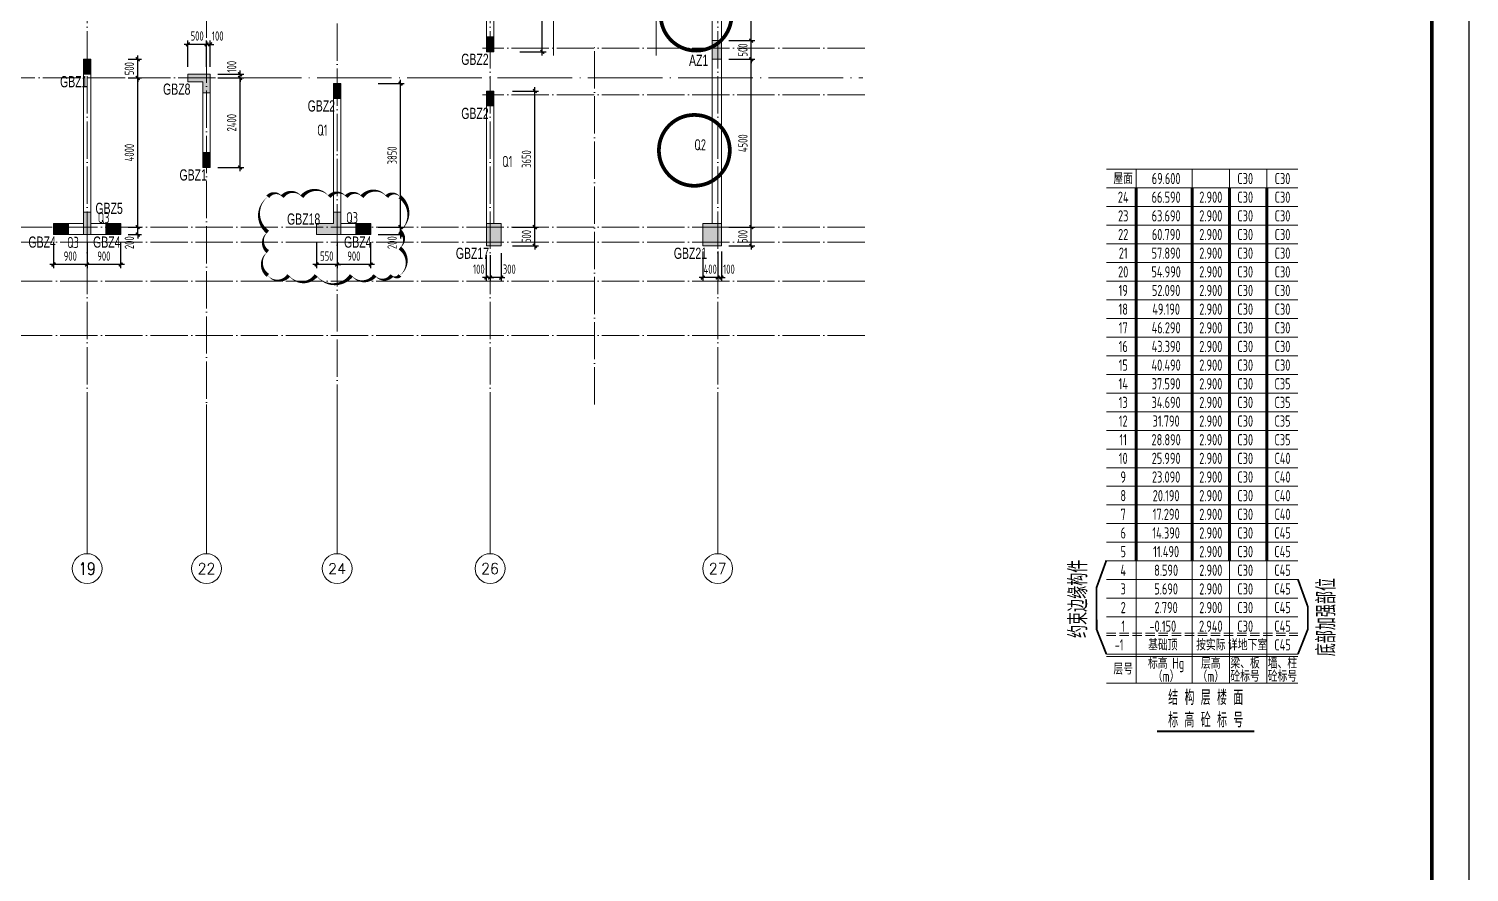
# Model space of a CAD drawing. Extents: x -129922 to 1190196, y -520662 to 139923.
# Drawn here: x 319234 to 357836, y -368061 to -345453 of the extents above; entities that cross this region are included whole.
import ezdxf
from ezdxf.enums import TextEntityAlignment as Align

# ---------------------------------------------------------------- set-up
doc = ezdxf.new("R2010")
doc.units = 0
doc.header["$LTSCALE"] = 1000
doc.header["$MEASUREMENT"] = 0
doc.linetypes.add('DASH', pattern=[0.35, 0.25, -0.1])
doc.linetypes.add('DOTE', pattern=[2.42, 2, -0.2, 0.02, -0.2])
for name, color, linetype, lineweight in [('A-标注-轴号', 3, 'Continuous', 15), ('A-标注-轴号文字', 7, 'Continuous', 15), ('A-轴线-塔楼', 1, 'DOTE', 9), ('A-轴线-隔墙', 41, 'DOTE', 9), ('S-基础-HATCH', 251, 'Continuous', 20), ('S-墙柱-COLU', 50, 'Continuous', 20), ('S-墙柱-DIM', 3, 'Continuous', 20), ('S-墙柱-WALL', 6, 'Continuous', 20), ('S-墙柱-编号', 4, 'Continuous', 20), ('S-板-文字', 7, 'Continuous', 20), ('S-轴网-轴线', 1, 'DOTE', 9), ('S-通用-TEXT', 7, 'Continuous', 20)]:
    doc.layers.add(name, color=color, linetype=linetype, lineweight=lineweight)
doc.layers.add('S-活动层-非打印1', color=170, linetype='Continuous', lineweight=20, plot=False)
doc.layers.add('Tc', color=60, linetype='Continuous', plot=False)
doc.layers.add('Y-云图图框', color=7, linetype='Continuous')
doc.styles.add('_TCH_AXIS', font='COMPLEX.shx', dxfattribs={"bigfont": 'hztxt.shx'})
doc.styles.add('_YT_Name', font='simhei.ttf', dxfattribs={"width": 0.8})
doc.styles.add('_YT_Sign_Text', font='ros.shx', dxfattribs={"width": 0.8, "bigfont": 'hztxt.shx'})
doc.styles.add('BW_Dim', font='Bweng.shx', dxfattribs={"width": 0.7, "bigfont": 'hztxt.shx'})
doc.styles.add('COMPLEX', font='COMPLEX')
doc.styles.get("Standard").update_dxf_attribs({"font": 'gbenor.shx', "bigfont": 'gbcbig.shx'})
doc.styles.add('TSSD_Dimension', font='tssdeng.shx', dxfattribs={"width": 0.7, "bigfont": 'HZTXT.SHX'})
doc.styles.add('TSSD_NORM', font='tssdeng.shx', dxfattribs={"width": 0.7, "bigfont": 'tssdchn.shx'})
doc.styles.add('TSSD_Rein', font='tssdeng.shx', dxfattribs={"width": 0.7, "bigfont": 'hztxt.shx'})
doc.dimstyles.new('TSSD_100_100', dxfattribs={"dimtxt": 250, "dimasz": 100, "dimexe": 100, "dimexo": 200, "dimgap": 100, "dimtad": 1, "dimdec": 0, "dimzin": 0, "dimdsep": 46, "dimtxsty": 'TSSD_Dimension', "dimblk": 'ARCHTICK', "dimcen": 0, "dimdle": 100, "dimclrt": 7, "dimadec": 0, "dimazin": 0, "dimtfac": 1, "dimtdec": 0, "dimtix": 1, "dimtmove": 2, "dimatfit": 0, "dimfxl": 0, "dimtolj": 1, "dimtzin": 0, "dimarcsym": 0})
doc.dimstyles.new('TSSD_100_100$0', dxfattribs={"dimtxt": 250, "dimasz": 100, "dimexe": 100, "dimexo": 250, "dimgap": 100, "dimtad": 1, "dimdec": 0, "dimzin": 0, "dimdsep": 46, "dimtxsty": 'TSSD_Dimension', "dimblk": 'ARCHTICK', "dimcen": 0, "dimdle": 100, "dimclrd": 3, "dimclre": 3, "dimclrt": 7, "dimadec": 0, "dimazin": 0, "dimtfac": 1, "dimtdec": 0, "dimtix": 1, "dimtmove": 2, "dimatfit": 0, "dimldrblk": 'ARCHTICK', "dimfxl": 0, "dimtolj": 1, "dimtzin": 0, "dimarcsym": 0})

# ---------------------------------------------------------------- blocks, each defined once
blk = doc.blocks.new('ECMCTK_A1_横_单行图名--0')
at = {"color": 4}
blk.add_lwpolyline([(0, 0), (841, 0), (841, 594), (0, 594)], close=True, dxfattribs=at)
at = {"const_width": 1}
blk.add_lwpolyline([(25, 10), (831, 10), (831, 584), (25, 584)], close=True, dxfattribs=at)
at = {"color": 80, "flags": 3}
for tag, height, p in [('YTHQINS', 3, (34.31, 585.5)), ('ECMCKEY', 3, (292.07, 288.23)), ('YTTQINS', 5.62, (848.03, 12.81)), ('YTFRAME', 3, (652.76, 5.84)), ('YTBARCODE_T1', 3, (749.78, 5.95))]:
    blk.add_attdef(tag, text='', height=height, dxfattribs=at).set_placement(p, align=Align.MIDDLE_CENTER)
for tag, height, style, width, p in [('证书编号', 4, '_YT_Sign_Text', 0.8, (708.87, 43.81)), ('审查批准号', 4, '_YT_Sign_Text', 0.8, (761.06, 43.81)), ('工程号', 4, '_YT_Sign_Text', 0.5, (804.08, 44.12)), ('设计单位', 6, '_YT_Name', 0.8, (623.75, 38.6)), ('建设单位', 4, '_YT_Sign_Text', 0.8, (734.96, 36.11)), ('阶段', 4, '_YT_Sign_Text', 0.8, (804.08, 35.81)), ('项目号', 4, '_YT_Sign_Text', 0.5, (822.08, 33.72)), ('项目名称', 4, '_YT_Sign_Text', 0.8, (734.96, 28.11)), ('专业', 4, '_YT_Sign_Text', 0.8, (804.08, 27.31)), ('图纸编号', 4, '_YT_Sign_Text', 0.5, (803.93, 19.36)), ('图纸名称', 4.5, '_YT_Name', 0.8, (735.39, 15.06)), ('出图比例', 4.2, '_YT_Sign_Text', 0.8, (681.82, 11.78)), ('日期', 4, '_YT_Sign_Text', 0.5, (803.88, 12.13)), ('版本号', 4, '_YT_Sign_Text', 0.8, (822.08, 13))]:
    blk.add_attdef(tag, text='', height=height, dxfattribs=dict(style=style, width=width)).set_placement(p, align=Align.CENTER)
at = {"style": '_YT_Sign_Text', "width": 0.8, "flags": 3}
for tag, p, height in [('[审定人]', (590.95, 27.81), 4.1), ('{审定人}', (605.87, 26.45), 6.24), ('[校对人]', (642.23, 27.82), 4.1), ('{校对人}', (658.35, 26.53), 6.24), ('[审核人]', (591.01, 19.76), 4.1), ('{审核人}', (606.98, 18.44), 6.24), ('[设计人]', (642.47, 20.21), 4.1), ('{设计人}', (658.48, 18.54), 6.24), ('[项目负责人]', (590.78, 12.01), 4.1), ('{项目负责人}', (608.28, 10.72), 6.24), ('[专业负责人]', (642.74, 11.77), 4.1), ('{专业负责人}', (658.58, 10.36), 6.24)]:
    blk.add_attdef(tag, p, '', height=height, dxfattribs=at)
at = {"color": 80, "flags": 3}
for tag, p in [('YTBZSIT', (25, 10)), ('EXT_TK_LEFT', (25, 10)), ('YTQRCODE', (551.04, 11.91))]:
    blk.add_attdef(tag, p, '', height=3, dxfattribs=at)
blk = doc.blocks.new('27F')
at = {"layer": 'S-通用-TEXT'}
for p, q in [((1009, 15068), (6141, 15068)), ((1809, 15068), (1809, 1293)), ((3309, 15068), (3309, 1293)), ((4309, 1293), (4309, 15068)), ((5309, 1293), (5309, 15068)), ((1009, 14568), (6141, 14568)), ((1009, 14068), (6141, 14068)), ((1009, 13568), (6141, 13568)), ((1009, 13068), (6141, 13068)), ((1009, 12568), (6141, 12568)), ((1009, 12068), (6141, 12068)), ((1009, 11568), (6141, 11568)), ((1009, 11068), (6141, 11068)), ((1009, 10568), (6141, 10568)), ((1009, 10068), (6141, 10068)), ((1009, 9568), (6141, 9568)), ((1009, 9068), (6141, 9068)), ((1009, 8568), (6141, 8568)), ((1009, 8068), (6141, 8068)), ((1009, 7568), (6141, 7568)), ((1009, 7068), (6141, 7068)), ((1009, 6568), (6141, 6568)), ((1009, 6068), (6141, 6068)), ((1009, 5568), (6141, 5568)), ((1009, 5068), (6141, 5068)), ((1009, 4568), (6141, 4568)), ((1009, 4068), (6141, 4068)), ((1009, 3568), (6141, 3568)), ((1009, 3068), (6141, 3068)), ((1009, 2068), (6141, 2068)), ((1009, 2007), (6141, 2007)), ((1009, 1293), (6141, 1293))]:
    blk.add_line(p, q, dxfattribs=at)
at = {"layer": 'S-通用-TEXT', "linetype": 'DASH'}
for p, q in [((1009, 2629), (6141, 2629)), ((1009, 2568), (6141, 2568)), ((1009, 2568), (6141, 2568)), ((1009, 2568), (6141, 2568))]:
    blk.add_line(p, q, dxfattribs=at)
at = {"layer": 'S-通用-TEXT'}
for points in [[(1009, 4586, 50, 50, 0), (744, 3854, 50, 50, 0), (745, 2735, 50, 50, 0), (1009, 2068, 0, 0, 0)], [(6141, 4074, 50, 50, 0), (6406, 3342, 50, 50, 0), (6406, 2735, 50, 50, 0), (6141, 2068, 0, 0, 0)]]:
    blk.add_lwpolyline(points, format="xyseb", dxfattribs=at)
at = {"layer": 'S-通用-TEXT', "const_width": 50}
blk.add_lwpolyline([(2361, 0), (4977, 0)], dxfattribs=at)
at = {"layer": 'S-通用-TEXT', "style": 'TSSD_Rein', "width": 0.7}
for s, p in [('屋面', (1459, 14818)), ('69.600', (2609, 14818)), ('C30', (4728, 14818)), ('C30', (5728, 14818)), ('24', (1459, 14318)), ('66.590', (2609, 14318)), ('2.900', (3806, 14318)), ('C30', (4728, 14318)), ('C30', (5728, 14318)), ('23', (1459, 13818)), ('63.690', (2609, 13818)), ('2.900', (3806, 13818)), ('C30', (4728, 13818)), ('C30', (5728, 13818)), ('22', (1459, 13318)), ('60.790', (2609, 13318)), ('2.900', (3806, 13318)), ('C30', (4728, 13318)), ('C30', (5728, 13318)), ('21', (1459, 12818)), ('57.890', (2609, 12818)), ('2.900', (3806, 12818)), ('C30', (4728, 12818)), ('C30', (5728, 12818)), ('20', (1459, 12318)), ('54.990', (2609, 12318)), ('2.900', (3806, 12318)), ('C30', (4728, 12318)), ('C30', (5728, 12318)), ('19', (1459, 11818)), ('52.090', (2609, 11818)), ('2.900', (3806, 11818)), ('C30', (4728, 11818)), ('C30', (5728, 11818)), ('18', (1459, 11318)), ('49.190', (2609, 11318)), ('2.900', (3806, 11318)), ('C30', (4728, 11318)), ('C30', (5728, 11318)), ('17', (1459, 10818)), ('46.290', (2609, 10818)), ('2.900', (3806, 10818)), ('C30', (4728, 10818)), ('C30', (5728, 10818)), ('16', (1459, 10318)), ('43.390', (2609, 10318)), ('2.900', (3806, 10318)), ('C30', (4728, 10318)), ('C30', (5728, 10318)), ('15', (1459, 9818)), ('40.490', (2609, 9818)), ('2.900', (3806, 9818)), ('C30', (4728, 9818)), ('C30', (5728, 9818)), ('14', (1459, 9318)), ('37.590', (2609, 9318)), ('2.900', (3806, 9318)), ('C30', (4728, 9318)), ('13', (1459, 8818)), ('34.690', (2609, 8818)), ('2.900', (3806, 8818)), ('C30', (4728, 8818)), ('12', (1459, 8318)), ('31.790', (2609, 8318)), ('2.900', (3806, 8318)), ('C30', (4728, 8318)), ('11', (1459, 7818)), ('28.890', (2609, 7818)), ('2.900', (3806, 7818)), ('C30', (4728, 7818)), ('10', (1459, 7318)), ('25.990', (2609, 7318)), ('2.900', (3806, 7318)), ('C30', (4728, 7318)), ('C40', (5728, 7318)), ('9', (1459, 6818)), ('23.090', (2609, 6818)), ('2.900', (3806, 6818)), ('C30', (4728, 6818)), ('C40', (5728, 6818)), ('8', (1459, 6318)), ('20.190', (2609, 6318)), ('2.900', (3806, 6318)), ('C30', (4728, 6318)), ('C40', (5728, 6318)), ('7', (1459, 5818)), ('17.290', (2609, 5818)), ('2.900', (3806, 5818)), ('C30', (4728, 5818)), ('C40', (5728, 5818)), ('6', (1459, 5318)), ('14.390', (2609, 5318)), ('2.900', (3806, 5318)), ('C30', (4728, 5318)), ('5', (1459, 4818)), ('11.490', (2609, 4818)), ('2.900', (3806, 4818)), ('C30', (4728, 4818)), ('4', (1459, 4318)), ('8.590', (2609, 4318)), ('2.900', (3806, 4318)), ('C30', (4728, 4318)), ('3', (1459, 3818)), ('5.690', (2609, 3818)), ('2.900', (3806, 3818)), ('C30', (4728, 3818)), ('2', (1459, 3318)), ('2.790', (2609, 3318)), ('2.900', (3806, 3318)), ('C30', (4728, 3318)), ('1', (1459, 2818)), ('-0.150', (2520, 2818)), ('2.940', (3806, 2818)), ('C30', (4728, 2818)), ('-1', (1349, 2318)), ('基础顶', (2520, 2318)), ('按实际', (3806, 2318)), ('详地下室', (4792, 2318)), ('标高 Hg', (2609, 1827)), ('层高', (3806, 1827)), ('梁、板', (4726, 1833)), ('墙、柱', (5726, 1833)), ('层号', (1459, 1674)), ('（m）', (2609, 1475)), ('（m）', (3806, 1475)), ('砼标号', (4726, 1480)), ('砼标号', (5726, 1480))]:
    blk.add_text(s, height=300, dxfattribs=at).set_placement(p, align=Align.MIDDLE_CENTER)
at = {"layer": 'S-通用-TEXT', "color": 6, "style": 'TSSD_Rein', "width": 0.7}
for s, p in [('C35', (5728, 9318)), ('C35', (5728, 8818)), ('C35', (5728, 8318)), ('C35', (5728, 7818)), ('C45', (5728, 5318)), ('C45', (5728, 4818)), ('C45', (5728, 4318)), ('C45', (5728, 3818)), ('C45', (5728, 3318)), ('C45', (5728, 2818)), ('C45', (5728, 2318))]:
    blk.add_text(s, height=300, dxfattribs=at).set_placement(p, align=Align.MIDDLE_CENTER)
at = {"layer": 'S-通用-TEXT', "color": 7, "style": 'TSSD_Rein', "width": 0.7}
for s, p in [('约束边缘构件', (500, 2502)), ('底部加强部位', (7150, 2013))]:
    blk.add_text(s, height=500, rotation=90, dxfattribs=at).set_placement(p)
at = {"layer": 'S-通用-TEXT', "style": 'TSSD_NORM', "width": 0.7}
for s, p in [('结 构 层 楼 面 ', (2665, 706)), ('标 高 砼 标 号', (2665, 106))]:
    blk.add_text(s, height=400, dxfattribs=at).set_placement(p)
blk = doc.blocks.new('24F')
at = {"layer": 'S-通用-TEXT'}
blk.add_blockref('27F', (0, 0), dxfattribs=at)
blk = doc.blocks.new('_AXISO')
blk.add_circle((0, 0), 0.5)
at = {"layer": 'S-板-文字', "style": 'COMPLEX', "width": 1.041667}
blk.add_attdef('A', text='', height=0.56, dxfattribs=at).set_placement((-0.25, -0.28), (0.25, -0.28), align=Align.FIT)
blk = doc.blocks.new('ZHOUWANG3')
at = {"layer": 'A-标注-轴号'}
for p, q in [((118952, 226834), (118952, 222834)), ((122152, 226834), (122152, 222834)), ((125652, 226834), (125652, 222834)), ((129752, 226834), (129752, 222834)), ((135852, 226834), (135852, 222834))]:
    blk.add_line(p, q, dxfattribs=at)
at = {"layer": 'A-轴线-塔楼', "linetype": 'DOTE', "ltscale": 0.5}
for p, q in [((118952, 248942), (118952, 226834)), ((129752, 248942), (129752, 226834)), ((135852, 248942), (135852, 226834)), ((125652, 241886), (125652, 226834)), ((122152, 240086), (122152, 225988)), ((122394, 235586), (101608, 235586)), ((139798, 231586), (85362, 231586)), ((139798, 228686), (85362, 228686))]:
    blk.add_line(p, q, dxfattribs=at)
at = {"layer": 'A-轴线-隔墙', "ltscale": 0.5}
for p, q in [((131452, 236186), (131452, 248942)), ((134202, 236186), (134202, 248942)), ((139798, 236386), (129552, 236386)), ((132552, 226834), (132552, 236486)), ((139798, 235136), (129552, 235136)), ((139798, 231186), (85362, 231186)), ((139798, 230136), (85362, 230136))]:
    blk.add_line(p, q, dxfattribs=at)
at = {"layer": 'A-标注-轴号'}
ref = blk.add_blockref('_AXISO', (118952, 222434), dxfattribs=dict(at, xscale=800, yscale=800, zscale=800))
ref.add_attrib('A', '19', dxfattribs={"layer": 'A-标注-轴号文字', "height": 328.4, "style": '_TCH_AXIS'}).set_placement((118725, 222269), (119179, 222269), align=Align.FIT)
ref = blk.add_blockref('_AXISO', (122152, 222434), dxfattribs=dict(at, xscale=800, yscale=800, zscale=800))
ref.add_attrib('A', '22', dxfattribs={"layer": 'A-标注-轴号文字', "height": 294.3, "style": '_TCH_AXIS'}).set_placement((121914, 222286), (122390, 222286), align=Align.FIT)
ref = blk.add_blockref('_AXISO', (125652, 222434), dxfattribs=dict(at, xscale=800, yscale=800, zscale=800))
ref.add_attrib('A', '24', dxfattribs={"layer": 'A-标注-轴号文字', "height": 282.2, "style": '_TCH_AXIS'}).set_placement((125410, 222293), (125894, 222293), align=Align.FIT)
ref = blk.add_blockref('_AXISO', (129752, 222434), dxfattribs=dict(at, xscale=800, yscale=800, zscale=800))
ref.add_attrib('A', '26', dxfattribs={"layer": 'A-标注-轴号文字', "height": 294.3, "style": '_TCH_AXIS'}).set_placement((129514, 222286), (129990, 222286), align=Align.FIT)
ref = blk.add_blockref('_AXISO', (135852, 222434), dxfattribs=dict(at, xscale=800, yscale=800, zscale=800))
ref.add_attrib('A', '27', dxfattribs={"layer": 'A-标注-轴号文字', "height": 294.3, "style": '_TCH_AXIS'}).set_placement((135614, 222286), (136090, 222286), align=Align.FIT)
blk = doc.blocks.new('_ArchTick')
at = {"color": 0, "linetype": 'ByBlock', "const_width": 0.4}
blk.add_lwpolyline([(-0.5, -0.5), (0.5, 0.5)], dxfattribs=at)
blk = doc.blocks.new('*D1746')
at = {"layer": 'Defpoints', "color": 0}
for p in [(337796, -350771), (338596, -350771), (337796, -351271)]:
    blk.add_point(p, dxfattribs=at)
at = {"layer": 'S-墙柱-DIM', "color": 0, "lineweight": -2}
for p, q in [((337996, -350771), (338696, -350771)), ((338596, -350771), (338596, -350671)), ((338596, -351271), (338596, -350771)), ((337996, -351271), (338696, -351271)), ((338596, -351271), (338596, -351371))]:
    blk.add_line(p, q, dxfattribs=at)
at = {"layer": 'S-墙柱-DIM', "color": 0, "lineweight": -2, "xscale": 100, "yscale": 100, "zscale": 100}
for p, rotation in [((338596, -350771), 270), ((338596, -351271), 90)]:
    blk.add_blockref('_ArchTick', p, dxfattribs=dict(at, rotation=rotation))
at = {"layer": 'S-墙柱-DIM', "color": 7, "insert": (338371, -351021), "char_height": 250, "attachment_point": 5, "rotation": 90, "style": 'TSSD_Dimension'}
blk.add_mtext('\\A1;500', dxfattribs=at)
blk = doc.blocks.new('*D1747')
at = {"layer": 'Defpoints', "color": 0}
for p in [(337796, -343171), (338596, -343171), (337796, -345771)]:
    blk.add_point(p, dxfattribs=at)
at = {"layer": 'S-墙柱-DIM', "color": 0, "lineweight": -2}
for p, q in [((338596, -345871), (338596, -343071)), ((337996, -343171), (338696, -343171)), ((337996, -345771), (338696, -345771))]:
    blk.add_line(p, q, dxfattribs=at)
at = {"layer": 'S-墙柱-DIM', "color": 0, "lineweight": -2, "xscale": 100, "yscale": 100, "zscale": 100}
for p, rotation in [((338596, -343171), 90), ((338596, -345771), 270)]:
    blk.add_blockref('_ArchTick', p, dxfattribs=dict(at, rotation=rotation))
at = {"layer": 'S-墙柱-DIM', "color": 7, "insert": (338371, -344471), "char_height": 250, "attachment_point": 5, "rotation": 90, "style": 'TSSD_Dimension'}
blk.add_mtext('\\A1;2600', dxfattribs=at)
blk = doc.blocks.new('*D1751')
at = {"layer": 'Defpoints', "color": 0}
for p in [(337296, -351321), (337696, -351321), (337296, -352121)]:
    blk.add_point(p, dxfattribs=at)
at = {"layer": 'S-墙柱-DIM', "color": 0, "lineweight": -2}
for p, q in [((337296, -351421), (337296, -352221)), ((337696, -351421), (337696, -352221)), ((337296, -352121), (337196, -352121)), ((337696, -352121), (337296, -352121)), ((337696, -352121), (337796, -352121))]:
    blk.add_line(p, q, dxfattribs=at)
at = {"layer": 'S-墙柱-DIM', "color": 0, "lineweight": -2, "xscale": 100, "yscale": 100, "zscale": 100}
blk.add_blockref('_ArchTick', (337296, -352121), dxfattribs=at)
at = {"layer": 'S-墙柱-DIM', "color": 0, "lineweight": -2, "xscale": 100, "yscale": 100, "zscale": 100, "rotation": 180}
blk.add_blockref('_ArchTick', (337696, -352121), dxfattribs=at)
at = {"layer": 'S-墙柱-DIM', "color": 7, "insert": (337496, -351896), "char_height": 250, "attachment_point": 5, "style": 'TSSD_Dimension'}
blk.add_mtext('\\A1;400', dxfattribs=at)
blk = doc.blocks.new('*D1752')
at = {"layer": 'Defpoints', "color": 0}
for p in [(337696, -351321), (337796, -351321), (337696, -352121)]:
    blk.add_point(p, dxfattribs=at)
at = {"layer": 'S-墙柱-DIM', "color": 0, "lineweight": -2}
for p, q in [((337696, -351421), (337696, -352221)), ((337796, -351421), (337796, -352221)), ((337696, -352121), (337596, -352121)), ((337796, -352121), (337696, -352121)), ((337796, -352121), (337896, -352121))]:
    blk.add_line(p, q, dxfattribs=at)
at = {"layer": 'S-墙柱-DIM', "color": 0, "lineweight": -2, "xscale": 100, "yscale": 100, "zscale": 100}
blk.add_blockref('_ArchTick', (337696, -352121), dxfattribs=at)
at = {"layer": 'S-墙柱-DIM', "color": 0, "lineweight": -2, "xscale": 100, "yscale": 100, "zscale": 100, "rotation": 180}
blk.add_blockref('_ArchTick', (337796, -352121), dxfattribs=at)
at = {"layer": 'S-墙柱-DIM', "color": 7, "insert": (337998, -351896), "char_height": 250, "attachment_point": 5, "style": 'TSSD_Dimension'}
blk.add_mtext('\\A1;100', dxfattribs=at)
blk = doc.blocks.new('*D1753')
at = {"layer": 'Defpoints', "color": 0}
for p in [(331996, -350771), (332796, -350771), (331996, -351271)]:
    blk.add_point(p, dxfattribs=at)
at = {"layer": 'S-墙柱-DIM', "color": 0, "lineweight": -2}
for p, q in [((332196, -350771), (332896, -350771)), ((332796, -350771), (332796, -350671)), ((332796, -351271), (332796, -350771)), ((332196, -351271), (332896, -351271)), ((332796, -351271), (332796, -351371))]:
    blk.add_line(p, q, dxfattribs=at)
at = {"layer": 'S-墙柱-DIM', "color": 0, "lineweight": -2, "xscale": 100, "yscale": 100, "zscale": 100}
for p, rotation in [((332796, -350771), 270), ((332796, -351271), 90)]:
    blk.add_blockref('_ArchTick', p, dxfattribs=dict(at, rotation=rotation))
at = {"layer": 'S-墙柱-DIM', "color": 7, "insert": (332571, -351021), "char_height": 250, "attachment_point": 5, "rotation": 90, "style": 'TSSD_Dimension'}
blk.add_mtext('\\A1;500', dxfattribs=at)
blk = doc.blocks.new('*D1754')
at = {"layer": 'Defpoints', "color": 0}
for p in [(331996, -347121), (332796, -347121), (331996, -350771)]:
    blk.add_point(p, dxfattribs=at)
at = {"layer": 'S-墙柱-DIM', "color": 0, "lineweight": -2}
for p, q in [((332796, -350871), (332796, -347021)), ((332196, -347121), (332896, -347121)), ((332196, -350771), (332896, -350771))]:
    blk.add_line(p, q, dxfattribs=at)
at = {"layer": 'S-墙柱-DIM', "color": 0, "lineweight": -2, "xscale": 100, "yscale": 100, "zscale": 100}
for p, rotation in [((332796, -347121), 90), ((332796, -350771), 270)]:
    blk.add_blockref('_ArchTick', p, dxfattribs=dict(at, rotation=rotation))
at = {"layer": 'S-墙柱-DIM', "color": 7, "insert": (332571, -348946), "char_height": 250, "attachment_point": 5, "rotation": 90, "style": 'TSSD_Dimension'}
blk.add_mtext('\\A1;3650', dxfattribs=at)
blk = doc.blocks.new('*D1755')
at = {"layer": 'Defpoints', "color": 0}
for p in [(331896, -351271), (331596, -351321), (331596, -352121)]:
    blk.add_point(p, dxfattribs=at)
at = {"layer": 'S-墙柱-DIM', "color": 0, "lineweight": -2}
for p, q in [((331596, -351521), (331596, -352221)), ((331896, -351471), (331896, -352221)), ((331596, -352121), (331496, -352121)), ((331896, -352121), (331596, -352121)), ((331896, -352121), (331996, -352121))]:
    blk.add_line(p, q, dxfattribs=at)
at = {"layer": 'S-墙柱-DIM', "color": 0, "lineweight": -2, "xscale": 100, "yscale": 100, "zscale": 100}
blk.add_blockref('_ArchTick', (331596, -352121), dxfattribs=at)
at = {"layer": 'S-墙柱-DIM', "color": 0, "lineweight": -2, "xscale": 100, "yscale": 100, "zscale": 100, "rotation": 180}
blk.add_blockref('_ArchTick', (331896, -352121), dxfattribs=at)
at = {"layer": 'S-墙柱-DIM', "color": 7, "insert": (332111, -351896), "char_height": 250, "attachment_point": 5, "style": 'TSSD_Dimension'}
blk.add_mtext('\\A1;300', dxfattribs=at)
blk = doc.blocks.new('*D1756')
at = {"layer": 'Defpoints', "color": 0}
for p in [(331496, -351321), (331596, -351321), (331496, -352121)]:
    blk.add_point(p, dxfattribs=at)
at = {"layer": 'S-墙柱-DIM', "color": 0, "lineweight": -2}
for p, q in [((331496, -351521), (331496, -352221)), ((331596, -351521), (331596, -352221)), ((331496, -352121), (331396, -352121)), ((331596, -352121), (331496, -352121)), ((331596, -352121), (331696, -352121))]:
    blk.add_line(p, q, dxfattribs=at)
at = {"layer": 'S-墙柱-DIM', "color": 0, "lineweight": -2, "xscale": 100, "yscale": 100, "zscale": 100}
blk.add_blockref('_ArchTick', (331496, -352121), dxfattribs=at)
at = {"layer": 'S-墙柱-DIM', "color": 0, "lineweight": -2, "xscale": 100, "yscale": 100, "zscale": 100, "rotation": 180}
blk.add_blockref('_ArchTick', (331596, -352121), dxfattribs=at)
at = {"layer": 'S-墙柱-DIM', "color": 7, "insert": (331295, -351896), "char_height": 250, "attachment_point": 5, "style": 'TSSD_Dimension'}
blk.add_mtext('\\A1;100', dxfattribs=at)
blk = doc.blocks.new('*D1757')
at = {"layer": 'Defpoints', "color": 0}
for p in [(332196, -343171), (332996, -343171), (332196, -346071)]:
    blk.add_point(p, dxfattribs=at)
at = {"layer": 'S-墙柱-DIM', "color": 0, "lineweight": -2}
for p, q in [((332996, -346171), (332996, -343071)), ((332396, -343171), (333096, -343171)), ((332396, -346071), (333096, -346071))]:
    blk.add_line(p, q, dxfattribs=at)
at = {"layer": 'S-墙柱-DIM', "color": 0, "lineweight": -2, "xscale": 100, "yscale": 100, "zscale": 100}
for p, rotation in [((332996, -343171), 90), ((332996, -346071), 270)]:
    blk.add_blockref('_ArchTick', p, dxfattribs=dict(at, rotation=rotation))
at = {"layer": 'S-墙柱-DIM', "color": 7, "insert": (332771, -344621), "char_height": 250, "attachment_point": 5, "rotation": 90, "style": 'TSSD_Dimension'}
blk.add_mtext('\\A1;2900', dxfattribs=at)
blk = doc.blocks.new('*D1767')
at = {"layer": 'Defpoints', "color": 0}
for p in [(328396, -350771), (329196, -350771), (328396, -350971)]:
    blk.add_point(p, dxfattribs=at)
at = {"layer": 'S-墙柱-DIM', "color": 0, "lineweight": -2}
for p, q in [((328596, -350771), (329296, -350771)), ((329196, -350771), (329196, -350671)), ((329196, -350971), (329196, -350771)), ((328596, -350971), (329296, -350971)), ((329196, -350971), (329196, -351071))]:
    blk.add_line(p, q, dxfattribs=at)
at = {"layer": 'S-墙柱-DIM', "color": 0, "lineweight": -2, "xscale": 100, "yscale": 100, "zscale": 100}
for p, rotation in [((329196, -350771), 270), ((329196, -350971), 90)]:
    blk.add_blockref('_ArchTick', p, dxfattribs=dict(at, rotation=rotation))
at = {"layer": 'S-墙柱-DIM', "color": 7, "insert": (328971, -351186), "char_height": 250, "attachment_point": 5, "rotation": 90, "style": 'TSSD_Dimension'}
blk.add_mtext('\\A1;200', dxfattribs=at)
blk = doc.blocks.new('*D1768')
at = {"layer": 'Defpoints', "color": 0}
for p in [(328396, -346921), (329196, -346921), (328396, -350771)]:
    blk.add_point(p, dxfattribs=at)
at = {"layer": 'S-墙柱-DIM', "color": 0, "lineweight": -2}
for p, q in [((328596, -346921), (329296, -346921)), ((329196, -350871), (329196, -346821)), ((328596, -350771), (329296, -350771))]:
    blk.add_line(p, q, dxfattribs=at)
at = {"layer": 'S-墙柱-DIM', "color": 0, "lineweight": -2, "xscale": 100, "yscale": 100, "zscale": 100}
for p, rotation in [((329196, -346921), 90), ((329196, -350771), 270)]:
    blk.add_blockref('_ArchTick', p, dxfattribs=dict(at, rotation=rotation))
at = {"layer": 'S-墙柱-DIM', "color": 7, "insert": (328971, -348846), "char_height": 250, "attachment_point": 5, "rotation": 90, "style": 'TSSD_Dimension'}
blk.add_mtext('\\A1;3850', dxfattribs=at)
blk = doc.blocks.new('*D1769')
at = {"layer": 'Defpoints', "color": 0}
for p in [(327496, -350971), (328396, -350971), (327496, -351771)]:
    blk.add_point(p, dxfattribs=at)
at = {"layer": 'S-墙柱-DIM', "color": 0, "lineweight": -2}
for p, q in [((327496, -351171), (327496, -351871)), ((328396, -351171), (328396, -351871)), ((328496, -351771), (327396, -351771))]:
    blk.add_line(p, q, dxfattribs=at)
at = {"layer": 'S-墙柱-DIM', "color": 0, "lineweight": -2, "xscale": 100, "yscale": 100, "zscale": 100, "rotation": 180}
blk.add_blockref('_ArchTick', (327496, -351771), dxfattribs=at)
at = {"layer": 'S-墙柱-DIM', "color": 0, "lineweight": -2, "xscale": 100, "yscale": 100, "zscale": 100}
blk.add_blockref('_ArchTick', (328396, -351771), dxfattribs=at)
at = {"layer": 'S-墙柱-DIM', "color": 7, "insert": (327946, -351546), "char_height": 250, "attachment_point": 5, "style": 'TSSD_Dimension'}
blk.add_mtext('\\A1;900', dxfattribs=at)
blk = doc.blocks.new('*D1770')
at = {"layer": 'Defpoints', "color": 0}
for p in [(326946, -350971), (327496, -350971), (326946, -351771)]:
    blk.add_point(p, dxfattribs=at)
at = {"layer": 'S-墙柱-DIM', "color": 0, "lineweight": -2}
for p, q in [((326946, -351171), (326946, -351871)), ((327496, -351171), (327496, -351871)), ((326946, -351771), (326846, -351771)), ((327496, -351771), (326946, -351771)), ((327496, -351771), (327596, -351771))]:
    blk.add_line(p, q, dxfattribs=at)
at = {"layer": 'S-墙柱-DIM', "color": 0, "lineweight": -2, "xscale": 100, "yscale": 100, "zscale": 100}
blk.add_blockref('_ArchTick', (326946, -351771), dxfattribs=at)
at = {"layer": 'S-墙柱-DIM', "color": 0, "lineweight": -2, "xscale": 100, "yscale": 100, "zscale": 100, "rotation": 180}
blk.add_blockref('_ArchTick', (327496, -351771), dxfattribs=at)
at = {"layer": 'S-墙柱-DIM', "color": 7, "insert": (327221, -351546), "char_height": 250, "attachment_point": 5, "style": 'TSSD_Dimension'}
blk.add_mtext('\\A1;550', dxfattribs=at)
blk = doc.blocks.new('*D1779')
at = {"layer": 'Defpoints', "color": 0}
for p in [(324096, -346771), (324896, -346771), (324096, -349171)]:
    blk.add_point(p, dxfattribs=at)
at = {"layer": 'S-墙柱-DIM', "color": 0, "lineweight": -2}
for p, q in [((324296, -346771), (324996, -346771)), ((324896, -349271), (324896, -346671)), ((324296, -349171), (324996, -349171))]:
    blk.add_line(p, q, dxfattribs=at)
at = {"layer": 'S-墙柱-DIM', "color": 0, "lineweight": -2, "xscale": 100, "yscale": 100, "zscale": 100}
for p, rotation in [((324896, -346771), 90), ((324896, -349171), 270)]:
    blk.add_blockref('_ArchTick', p, dxfattribs=dict(at, rotation=rotation))
at = {"layer": 'S-墙柱-DIM', "color": 7, "insert": (324671, -347971), "char_height": 250, "attachment_point": 5, "rotation": 90, "style": 'TSSD_Dimension'}
blk.add_mtext('\\A1;2400', dxfattribs=at)
blk = doc.blocks.new('*D1780')
at = {"layer": 'Defpoints', "color": 0}
for p in [(324096, -346671), (324096, -346771), (324896, -346671)]:
    blk.add_point(p, dxfattribs=at)
at = {"layer": 'S-墙柱-DIM', "color": 0, "lineweight": -2}
for p, q in [((324896, -346671), (324896, -346571)), ((324296, -346671), (324996, -346671)), ((324296, -346771), (324996, -346771)), ((324896, -346771), (324896, -346671)), ((324896, -346771), (324896, -346871))]:
    blk.add_line(p, q, dxfattribs=at)
at = {"layer": 'S-墙柱-DIM', "color": 0, "lineweight": -2, "xscale": 100, "yscale": 100, "zscale": 100}
for p, rotation in [((324896, -346671), 270), ((324896, -346771), 90)]:
    blk.add_blockref('_ArchTick', p, dxfattribs=dict(at, rotation=rotation))
at = {"layer": 'S-墙柱-DIM', "color": 7, "insert": (324671, -346469), "char_height": 250, "attachment_point": 5, "rotation": 90, "style": 'TSSD_Dimension'}
blk.add_mtext('\\A1;100', dxfattribs=at)
blk = doc.blocks.new('*D1781')
at = {"layer": 'Defpoints', "color": 0}
for p in [(323996, -345871), (323996, -346671), (324096, -346671)]:
    blk.add_point(p, dxfattribs=at)
at = {"layer": 'S-墙柱-DIM', "color": 0, "lineweight": -2}
for p, q in [((323996, -345871), (323896, -345871)), ((323996, -346471), (323996, -345771)), ((324096, -345871), (323996, -345871)), ((324096, -346471), (324096, -345771)), ((324096, -345871), (324196, -345871))]:
    blk.add_line(p, q, dxfattribs=at)
at = {"layer": 'S-墙柱-DIM', "color": 0, "lineweight": -2, "xscale": 100, "yscale": 100, "zscale": 100}
blk.add_blockref('_ArchTick', (323996, -345871), dxfattribs=at)
at = {"layer": 'S-墙柱-DIM', "color": 0, "lineweight": -2, "xscale": 100, "yscale": 100, "zscale": 100, "rotation": 180}
blk.add_blockref('_ArchTick', (324096, -345871), dxfattribs=at)
at = {"layer": 'S-墙柱-DIM', "color": 7, "insert": (324298, -345646), "char_height": 250, "attachment_point": 5, "style": 'TSSD_Dimension'}
blk.add_mtext('\\A1;100', dxfattribs=at)
blk = doc.blocks.new('*D1782')
at = {"layer": 'Defpoints', "color": 0}
for p in [(323496, -345871), (323496, -346671), (323996, -346671)]:
    blk.add_point(p, dxfattribs=at)
at = {"layer": 'S-墙柱-DIM', "color": 0, "lineweight": -2}
for p, q in [((323496, -345871), (323396, -345871)), ((323496, -346471), (323496, -345771)), ((323996, -345871), (323496, -345871)), ((323996, -346471), (323996, -345771)), ((323996, -345871), (324096, -345871))]:
    blk.add_line(p, q, dxfattribs=at)
at = {"layer": 'S-墙柱-DIM', "color": 0, "lineweight": -2, "xscale": 100, "yscale": 100, "zscale": 100}
blk.add_blockref('_ArchTick', (323496, -345871), dxfattribs=at)
at = {"layer": 'S-墙柱-DIM', "color": 0, "lineweight": -2, "xscale": 100, "yscale": 100, "zscale": 100, "rotation": 180}
blk.add_blockref('_ArchTick', (323996, -345871), dxfattribs=at)
at = {"layer": 'S-墙柱-DIM', "color": 7, "insert": (323746, -345646), "char_height": 250, "attachment_point": 5, "style": 'TSSD_Dimension'}
blk.add_mtext('\\A1;500', dxfattribs=at)
blk = doc.blocks.new('*D1792')
at = {"layer": 'Defpoints', "color": 0}
for p in [(321696, -350771), (322154, -350771), (321696, -350971)]:
    blk.add_point(p, dxfattribs=at)
at = {"layer": 'S-墙柱-DIM', "color": 0, "lineweight": -2}
for p, q in [((321896, -350771), (322254, -350771)), ((322154, -350771), (322154, -350671)), ((322154, -350971), (322154, -350771)), ((321896, -350971), (322254, -350971)), ((322154, -350971), (322154, -351071))]:
    blk.add_line(p, q, dxfattribs=at)
at = {"layer": 'S-墙柱-DIM', "color": 0, "lineweight": -2, "xscale": 100, "yscale": 100, "zscale": 100}
for p, rotation in [((322154, -350771), 270), ((322154, -350971), 90)]:
    blk.add_blockref('_ArchTick', p, dxfattribs=dict(at, rotation=rotation))
at = {"layer": 'S-墙柱-DIM', "color": 7, "insert": (321929, -351186), "char_height": 250, "attachment_point": 5, "rotation": 90, "style": 'TSSD_Dimension'}
blk.add_mtext('\\A1;200', dxfattribs=at)
blk = doc.blocks.new('*D1793')
at = {"layer": 'Defpoints', "color": 0}
for p in [(321696, -346771), (322154, -346771), (321696, -350771)]:
    blk.add_point(p, dxfattribs=at)
at = {"layer": 'S-墙柱-DIM', "color": 0, "lineweight": -2}
for p, q in [((321896, -346771), (322254, -346771)), ((322154, -350871), (322154, -346671)), ((321896, -350771), (322254, -350771))]:
    blk.add_line(p, q, dxfattribs=at)
at = {"layer": 'S-墙柱-DIM', "color": 0, "lineweight": -2, "xscale": 100, "yscale": 100, "zscale": 100}
for p, rotation in [((322154, -346771), 90), ((322154, -350771), 270)]:
    blk.add_blockref('_ArchTick', p, dxfattribs=dict(at, rotation=rotation))
at = {"layer": 'S-墙柱-DIM', "color": 7, "insert": (321929, -348771), "char_height": 250, "attachment_point": 5, "rotation": 90, "style": 'TSSD_Dimension'}
blk.add_mtext('\\A1;4000', dxfattribs=at)
blk = doc.blocks.new('*D1794')
at = {"layer": 'Defpoints', "color": 0}
for p in [(321696, -346271), (322154, -346271), (321696, -346771)]:
    blk.add_point(p, dxfattribs=at)
at = {"layer": 'S-墙柱-DIM', "color": 0, "lineweight": -2}
for p, q in [((322154, -346271), (322154, -346171)), ((321896, -346271), (322254, -346271)), ((322154, -346771), (322154, -346271)), ((321896, -346771), (322254, -346771)), ((322154, -346771), (322154, -346871))]:
    blk.add_line(p, q, dxfattribs=at)
at = {"layer": 'S-墙柱-DIM', "color": 0, "lineweight": -2, "xscale": 100, "yscale": 100, "zscale": 100}
for p, rotation in [((322154, -346271), 270), ((322154, -346771), 90)]:
    blk.add_blockref('_ArchTick', p, dxfattribs=dict(at, rotation=rotation))
at = {"layer": 'S-墙柱-DIM', "color": 7, "insert": (321929, -346521), "char_height": 250, "attachment_point": 5, "rotation": 90, "style": 'TSSD_Dimension'}
blk.add_mtext('\\A1;500', dxfattribs=at)
blk = doc.blocks.new('*D1795')
at = {"layer": 'Defpoints', "color": 0}
for p in [(320796, -350971), (321696, -350971), (320796, -351771)]:
    blk.add_point(p, dxfattribs=at)
at = {"layer": 'S-墙柱-DIM', "color": 0, "lineweight": -2}
for p, q in [((320796, -351171), (320796, -351871)), ((321696, -351171), (321696, -351871)), ((321796, -351771), (320696, -351771))]:
    blk.add_line(p, q, dxfattribs=at)
at = {"layer": 'S-墙柱-DIM', "color": 0, "lineweight": -2, "xscale": 100, "yscale": 100, "zscale": 100, "rotation": 180}
blk.add_blockref('_ArchTick', (320796, -351771), dxfattribs=at)
at = {"layer": 'S-墙柱-DIM', "color": 0, "lineweight": -2, "xscale": 100, "yscale": 100, "zscale": 100}
blk.add_blockref('_ArchTick', (321696, -351771), dxfattribs=at)
at = {"layer": 'S-墙柱-DIM', "color": 7, "insert": (321246, -351546), "char_height": 250, "attachment_point": 5, "style": 'TSSD_Dimension'}
blk.add_mtext('\\A1;900', dxfattribs=at)
blk = doc.blocks.new('*D1796')
at = {"layer": 'Defpoints', "color": 0}
for p in [(319896, -350971), (320796, -350971), (319896, -351771)]:
    blk.add_point(p, dxfattribs=at)
at = {"layer": 'S-墙柱-DIM', "color": 0, "lineweight": -2}
for p, q in [((319896, -351171), (319896, -351871)), ((320796, -351171), (320796, -351871)), ((320896, -351771), (319796, -351771))]:
    blk.add_line(p, q, dxfattribs=at)
at = {"layer": 'S-墙柱-DIM', "color": 0, "lineweight": -2, "xscale": 100, "yscale": 100, "zscale": 100, "rotation": 180}
blk.add_blockref('_ArchTick', (319896, -351771), dxfattribs=at)
at = {"layer": 'S-墙柱-DIM', "color": 0, "lineweight": -2, "xscale": 100, "yscale": 100, "zscale": 100}
blk.add_blockref('_ArchTick', (320796, -351771), dxfattribs=at)
at = {"layer": 'S-墙柱-DIM', "color": 7, "insert": (320346, -351546), "char_height": 250, "attachment_point": 5, "style": 'TSSD_Dimension'}
blk.add_mtext('\\A1;900', dxfattribs=at)
blk = doc.blocks.new('*D1810')
at = {"layer": 'Defpoints', "color": 0}
for p in [(337796, -345771), (338596, -345771), (337796, -346271)]:
    blk.add_point(p, dxfattribs=at)
at = {"layer": 'S-墙柱-DIM', "color": 0, "lineweight": -2}
for p, q in [((337996, -345771), (338696, -345771)), ((338596, -345771), (338596, -345671)), ((338596, -346271), (338596, -345771)), ((337996, -346271), (338696, -346271)), ((338596, -346271), (338596, -346371))]:
    blk.add_line(p, q, dxfattribs=at)
at = {"layer": 'S-墙柱-DIM', "color": 0, "lineweight": -2, "xscale": 100, "yscale": 100, "zscale": 100}
for p, rotation in [((338596, -345771), 270), ((338596, -346271), 90)]:
    blk.add_blockref('_ArchTick', p, dxfattribs=dict(at, rotation=rotation))
at = {"layer": 'S-墙柱-DIM', "color": 7, "insert": (338371, -346021), "char_height": 250, "attachment_point": 5, "rotation": 90, "style": 'TSSD_Dimension'}
blk.add_mtext('\\A1;500', dxfattribs=at)
blk = doc.blocks.new('*D1812')
at = {"layer": 'Defpoints', "color": 0}
for p in [(337796, -346271), (338596, -346271), (337796, -350771)]:
    blk.add_point(p, dxfattribs=at)
at = {"layer": 'S-墙柱-DIM', "color": 0, "lineweight": -2}
for p, q in [((338596, -350871), (338596, -346171)), ((337996, -346271), (338696, -346271)), ((337996, -350771), (338696, -350771))]:
    blk.add_line(p, q, dxfattribs=at)
at = {"layer": 'S-墙柱-DIM', "color": 0, "lineweight": -2, "xscale": 100, "yscale": 100, "zscale": 100}
for p, rotation in [((338596, -346271), 90), ((338596, -350771), 270)]:
    blk.add_blockref('_ArchTick', p, dxfattribs=dict(at, rotation=rotation))
at = {"layer": 'S-墙柱-DIM', "color": 7, "insert": (338371, -348521), "char_height": 250, "attachment_point": 5, "rotation": 90, "style": 'TSSD_Dimension'}
blk.add_mtext('\\A1;4500', dxfattribs=at)

msp = doc.modelspace()

# ---------------------------------------------------------------- hatches: boundary and pattern name
at = {"layer": 'S-基础-HATCH'}
for points in [[(331696.4, -346070.7), (331496.4, -346070.7), (331496.4, -345670.7), (331696.4, -345670.7)], [(320896.4, -346270.7), (320696.4, -346270.7), (320696.4, -346670.7), (320896.4, -346670.7)], [(323896.4, -346870.7), (323896.4, -347170.7), (324096.4, -347170.7), (324096.4, -346670.7), (323496.4, -346670.7), (323496.4, -346870.7)], [(327396.4, -346920.7), (327596.4, -346920.7), (327596.4, -347320.7), (327396.4, -347320.7)], [(331496.4, -347520.7), (331496.4, -347120.7), (331696.4, -347120.7), (331696.4, -347520.7)], [(324096.4, -348770.7), (324096.4, -349170.7), (323896.4, -349170.7), (323896.4, -348770.7)], [(320696.4, -350970.7), (320896.4, -350970.7), (320896.4, -350370.7), (320696.4, -350370.7)], [(326946.4, -350670.7), (326946.4, -350970.7), (327596.4, -350970.7), (327596.4, -350370.7), (327396.4, -350370.7), (327396.4, -350670.7)], [(320296.4, -350670.7), (319896.4, -350670.7), (319896.4, -350970.7), (320296.4, -350970.7)], [(321296.4, -350970.7), (321696.4, -350970.7), (321696.4, -350670.7), (321296.4, -350670.7)], [(327996.4, -350670.7), (328396.4, -350670.7), (328396.4, -350970.7), (327996.4, -350970.7)], [(331496.4, -350670.7), (331496.4, -351270.7), (331896.4, -351270.7), (331896.4, -350670.7)], [(337296.4, -350670.7), (337296.4, -351270.7), (337796.4, -351270.7), (337796.4, -350670.7)]]:
    msp.add_hatch(color=256, dxfattribs=at).paths.add_polyline_path(points)
h = msp.add_hatch(color=256, dxfattribs=at)
h.dxf.hatch_style = 1
h.paths.add_polyline_path([(337546.4, -345770.7), (337796.4, -345770.7), (337796.4, -346270.7), (337546.4, -346270.7)])

# ---------------------------------------------------------------- linework, layer by layer
at = {"layer": 'S-墙柱-COLU'}
for points in [[(331696.4, -346070.7), (331496.4, -346070.7), (331496.4, -345670.7), (331696.4, -345670.7)], [(337796.4, -345770.7), (337546.4, -345770.7), (337546.4, -346270.7), (337796.4, -346270.7)], [(320896.4, -346270.7), (320696.4, -346270.7), (320696.4, -346670.7), (320896.4, -346670.7)], [(323896.4, -346870.7), (323896.4, -347170.7), (324096.4, -347170.7), (324096.4, -346670.7), (323496.4, -346670.7), (323496.4, -346870.7)], [(327396.4, -346920.7), (327596.4, -346920.7), (327596.4, -347320.7), (327396.4, -347320.7)], [(331496.4, -347520.7), (331496.4, -347120.7), (331696.4, -347120.7), (331696.4, -347520.7)], [(324096.4, -348770.7), (324096.4, -349170.7), (323896.4, -349170.7), (323896.4, -348770.7)], [(320696.4, -350970.7), (320896.4, -350970.7), (320896.4, -350370.7), (320696.4, -350370.7)], [(326946.4, -350670.7), (326946.4, -350970.7), (327596.4, -350970.7), (327596.4, -350370.7), (327396.4, -350370.7), (327396.4, -350670.7)], [(320296.4, -350670.7), (319896.4, -350670.7), (319896.4, -350970.7), (320296.4, -350970.7)], [(321296.4, -350970.7), (321696.4, -350970.7), (321696.4, -350670.7), (321296.4, -350670.7)], [(327996.4, -350670.7), (328396.4, -350670.7), (328396.4, -350970.7), (327996.4, -350970.7)], [(331496.4, -350670.7), (331496.4, -351270.7), (331896.4, -351270.7), (331896.4, -350670.7)], [(337296.4, -350670.7), (337296.4, -351270.7), (337796.4, -351270.7), (337796.4, -350670.7)]]:
    msp.add_lwpolyline(points, close=True, dxfattribs=at)
at = {"layer": 'S-墙柱-WALL'}
for points in [[(332196.4, -343270.7), (331696.4, -343270.7), (331696.4, -346070.7), (331496.4, -346070.7), (331496.4, -343020.7), (332196.4, -343020.7)], [(337296.4, -350670.7), (337546.4, -350670.7), (337546.4, -343270.7), (336706.4, -343270.7), (336706.4, -343020.7), (337796.4, -343020.7), (337796.4, -351270.7), (337296.4, -351270.7)], [(319896.4, -350970.7), (319896.4, -350670.7), (320696.4, -350670.7), (320696.4, -346270.7), (320896.4, -346270.7), (320896.4, -350670.7), (321696.4, -350670.7), (321696.4, -350970.7)], [(323896.4, -346870.7), (323496.4, -346870.7), (323496.4, -346670.7), (324096.4, -346670.7), (324096.4, -349170.7), (323896.4, -349170.7)], [(326946.4, -350970.7), (326946.4, -350670.7), (327396.4, -350670.7), (327396.4, -346920.7), (327596.4, -346920.7), (327596.4, -350670.7), (328396.4, -350670.7), (328396.4, -350970.7)], [(331896.4, -350670.7), (331696.4, -350670.7), (331696.4, -347120.7), (331496.4, -347120.7), (331496.4, -351270.7), (331896.4, -351270.7)]]:
    msp.add_lwpolyline(points, close=True, dxfattribs=at)
at = {"layer": 'S-活动层-非打印1'}
msp.add_lwpolyline([(325640.8, -349956.7, 0, 105, 0.5), (325640.8, -350901.7, 0, 105, 0.5), (325640.8, -351426.7, 0, 105, 0.5), (325640.8, -352063.3, 0, 105, 0.5), (326200.8, -352063.3, 0, 105, 0.5), (326935.8, -352063.3, 0, 105, 0.5), (327880.8, -352063.3, 0, 105, 0.5), (328510.8, -352063.3, 0, 105, 0.5), (328965.8, -352063.3, 0, 105, 0.5), (329177.1, -352063.3, 0, 105, 0.5), (329177.1, -351328.3, 0, 105, 0.5), (329177.1, -350873.3, 0, 105, 0.5), (329177.1, -349956.7, 0, 105, 0.5), (328827.1, -349956.7, 0, 105, 0.5), (328162.1, -349956.7, 0, 105, 0.5), (327742.1, -349956.7, 0, 105, 0.5), (327287.1, -349956.7, 0, 105, 0.5), (326552.1, -349956.7, 0, 105, 0.5), (326027.1, -349956.7, 0, 105, 0.5)], format="xyseb", close=True, dxfattribs=at)
at = {"layer": 'S-轴网-轴线'}
msp.add_lwpolyline([(324538.2, -346770.7), (341583, -346770.7)], dxfattribs=at)
at = {"layer": 'S-通用-TEXT', "const_width": 80}
for points in [[(348914.4, -349718.1), (348914.4, -359718.1)], [(350414.4, -349718.1), (350414.4, -359718.1)], [(351414.4, -349718.1), (351414.4, -359718.1)], [(352414.4, -349718.1), (352414.4, -359718.1)]]:
    msp.add_lwpolyline(points, dxfattribs=at)
at = {"layer": 'Tc', "const_width": 100}
for points in [[(336169.1, -345088.7, 1), (338069.1, -345088.7, 1)], [(336120.6, -348711.7, 1), (338020.6, -348711.7, 1)]]:
    msp.add_lwpolyline(points, format="xyb", close=True, dxfattribs=at)

# ---------------------------------------------------------------- block references
msp.add_blockref('ZHOUWANG3', (201844.5, -582357.1))
at = {"layer": 'S-通用-TEXT'}
msp.add_blockref('24F', (347105.3, -364285.8), dxfattribs=at)
at = {"layer": 'Y-云图图框', "xscale": 100, "yscale": 100, "zscale": 100}
msp.add_blockref('ECMCTK_A1_横_单行图名--0', (273736.3, -377142.3), dxfattribs=at)

# ---------------------------------------------------------------- texts
at = {"layer": 'S-墙柱-编号', "style": 'TSSD_Rein', "width": 0.7}
for s, p in [('Q1', (326964.2, -348319.4)), ('Q2', (337070.6, -348711.7)), ('Q1', (331918.4, -349159.6)), ('Q3', (321081.2, -350665.8)), ('Q3', (327739.8, -350667.2)), ('Q3', (320260, -351329.2))]:
    msp.add_text(s, height=300, dxfattribs=at).set_placement(p)
at = {"layer": 'S-通用-TEXT', "style": 'BW_Dim', "width": 0.7}
for s, p in [('GBZ2', (330824.5, -346120.7)), ('AZ1', (336928.6, -346149.9)), ('GBZ1', (320073, -346720.7)), ('GBZ8', (322832.6, -346920.7)), ('GBZ2', (326707.6, -347370.7)), ('GBZ2', (330824.5, -347570.7)), ('GBZ1', (323273, -349220.7)), ('GBZ5', (321020, -350115.8)), ('GBZ18', (326155.3, -350403.5)), ('GBZ4', (319224.5, -351020.7)), ('GBZ4', (320957.7, -351020.7)), ('GBZ4', (327683.3, -351020.7)), ('GBZ17', (330679.1, -351320.7)), ('GBZ21', (336521, -351320.7))]:
    msp.add_text(s, height=300, dxfattribs=at).set_placement(p, align=Align.TOP_LEFT)

# ---------------------------------------------------------------- dimensions: what is measured, and where the dimension line sits
at = {"layer": 'S-墙柱-DIM'}
for base, p1, p2, angle, picture, middle in [((332996.4, -343170.7), (332196.4, -346070.7), (332196.4, -343170.7), 90, '*D1757', (332771.4, -344620.7)), ((338596.4, -343170.7), (337796.4, -345770.7), (337796.4, -343170.7), 90, '*D1747', (338371.4, -344470.7)), ((323496.4, -345870.7), (323996.4, -346670.7), (323496.4, -346670.7), 180, '*D1782', (323746.4, -345645.7)), ((338596.4, -345770.7), (337796.4, -346270.7), (337796.4, -345770.7), 90, '*D1810', (338371.4, -346020.7)), ((322153.8, -346270.7), (321696.4, -346770.7), (321696.4, -346270.7), 90, '*D1794', (321928.8, -346520.7)), ((338596.4, -346270.7), (337796.4, -350770.7), (337796.4, -346270.7), 90, '*D1812', (338371.4, -348520.7)), ((322153.8, -346770.7), (321696.4, -350770.7), (321696.4, -346770.7), 90, '*D1793', (321928.8, -348770.7)), ((324896.4, -346770.7), (324096.4, -349170.7), (324096.4, -346770.7), 90, '*D1779', (324671.4, -347970.7)), ((329196.4, -346920.7), (328396.4, -350770.7), (328396.4, -346920.7), 90, '*D1768', (328971.4, -348845.7)), ((332796.4, -347120.7), (331996.4, -350770.7), (331996.4, -347120.7), 90, '*D1754', (332571.4, -348945.7)), ((332796.4, -350770.7), (331996.4, -351270.7), (331996.4, -350770.7), 90, '*D1753', (332571.4, -351020.7)), ((338596.4, -350770.7), (337796.4, -351270.7), (337796.4, -350770.7), 90, '*D1746', (338371.4, -351020.7)), ((319896.4, -351770.7), (320796.4, -350970.7), (319896.4, -350970.7), 180, '*D1796', (320346.4, -351545.7)), ((320796.4, -351770.7), (321696.4, -350970.7), (320796.4, -350970.7), 180, '*D1795', (321246.4, -351545.7)), ((326946.4, -351770.7), (327496.4, -350970.7), (326946.4, -350970.7), 180, '*D1770', (327221.4, -351545.7)), ((327496.4, -351770.7), (328396.4, -350970.7), (327496.4, -350970.7), 180, '*D1769', (327946.4, -351545.7))]:
    dim = msp.add_linear_dim(base=base, p1=p1, p2=p2, angle=angle, dimstyle='TSSD_100_100', dxfattribs=at)
    dim.commit()
    dim.dimension.update_dxf_attribs({"geometry": picture, "text_midpoint": middle})
for base, p1, p2, angle, picture, middle in [((323996.4, -345870.7), (324096.4, -346670.7), (323996.4, -346670.7), 180, '*D1781', (324298, -345645.7)), ((324896.4, -346670.7), (324096.4, -346770.7), (324096.4, -346670.7), 90, '*D1780', (324671.4, -346469.1)), ((322153.8, -350770.7), (321696.4, -350970.7), (321696.4, -350770.7), 90, '*D1792', (321928.8, -351185.8)), ((329196.4, -350770.7), (328396.4, -350970.7), (328396.4, -350770.7), 90, '*D1767', (328971.4, -351185.8)), ((331596.4, -352120.7), (331896.4, -351270.7), (331596.4, -351320.7), 180, '*D1755', (332111.5, -351895.7)), ((331496.4, -352120.7), (331596.4, -351320.7), (331496.4, -351320.7), 180, '*D1756', (331294.8, -351895.7))]:
    dim = msp.add_linear_dim(base=base, p1=p1, p2=p2, angle=angle, dimstyle='TSSD_100_100', dxfattribs=at)
    dim.commit()
    dim.dimension.update_dxf_attribs({"geometry": picture, "text_midpoint": middle, "dimtype": 128})
dim = msp.add_aligned_dim(p1=(337696.4, -351320.7), p2=(337296.4, -351320.7), distance=800, dimstyle='TSSD_100_100$0', override={"dimexo": 100, "dimclrd": 0, "dimclre": 0, "dimatfit": 0, "dimfxl": 1, "dimlwd": 65534}, dxfattribs=at)
dim.commit()
dim.dimension.update_dxf_attribs({"geometry": '*D1751', "text_midpoint": (337496.4, -351895.7)})
dim = msp.add_linear_dim(base=(337696.4, -352120.7), p1=(337796.4, -351320.7), p2=(337696.4, -351320.7), angle=180, dimstyle='TSSD_100_100$0', override={"dimexo": 100, "dimclrd": 0, "dimclre": 0, "dimatfit": 0, "dimfxl": 1, "dimlwd": 65534}, dxfattribs=at)
dim.commit()
dim.dimension.update_dxf_attribs({"geometry": '*D1752', "text_midpoint": (337998, -351895.7), "dimtype": 129})

doc.saveas('drawing.dxf')
